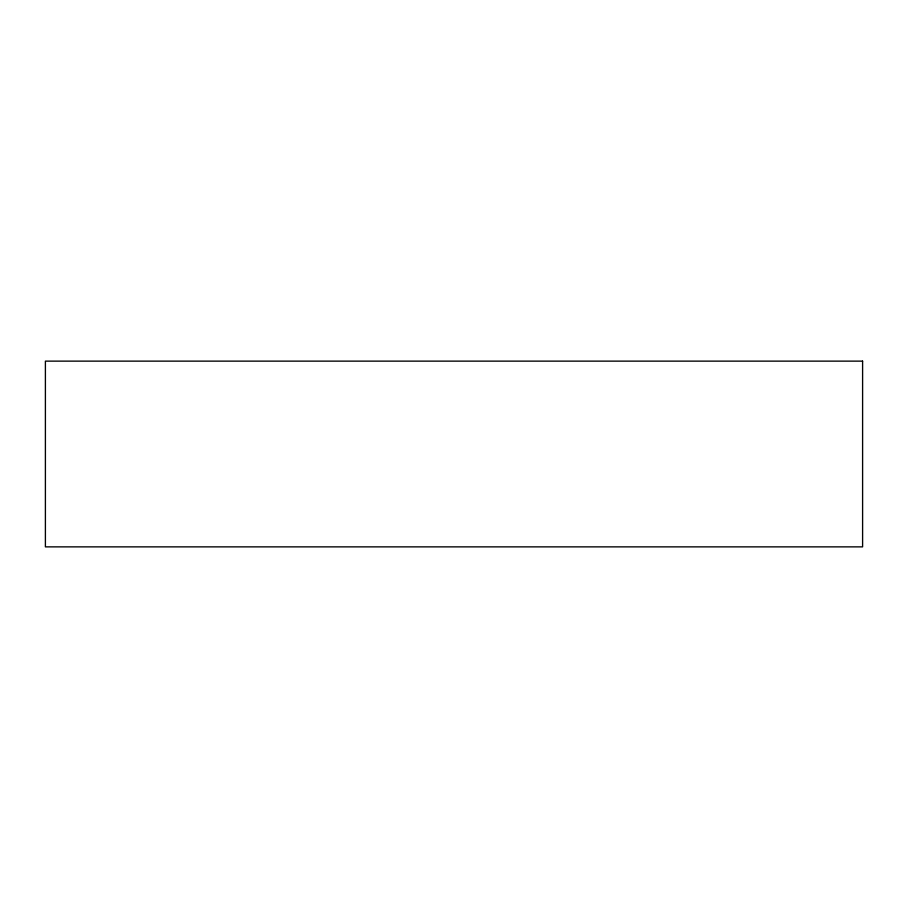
<?xml version="1.0" encoding="UTF-8"?>
<svg xmlns="http://www.w3.org/2000/svg" width="908" height="908" viewBox="0 0 908 908"><rect width="100%" height="100%" fill="white"/><g stroke="black" fill="none" stroke-linecap="round" stroke-linejoin="round"><path stroke-width="1.36" d="M862.6 361.134L45.4 361.134L45.4 546.866L862.6 546.866L862.6 361.134"/></g></svg>
